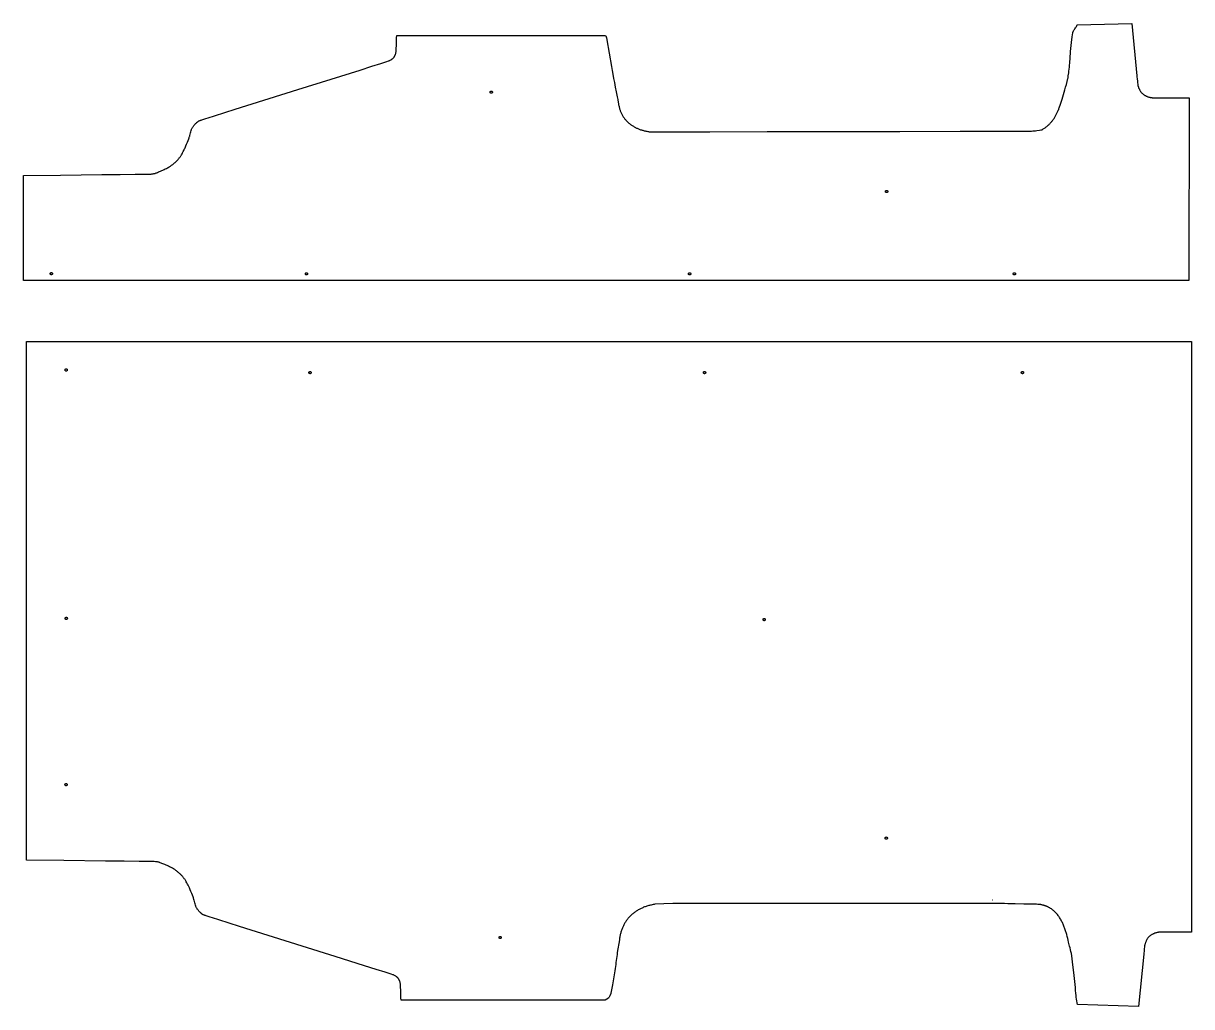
# Model space of a CAD drawing. Extents: x 149 to 7488, y 13 to 7902.
# Drawn here: x 5026 to 7084, y 64 to 1796 of the extents above; entities that cross this region are included whole.
import ezdxf

# ---------------------------------------------------------------- set-up
doc = ezdxf.new("R2010")
doc.units = 0
doc.layers.add('Default Layer', color=1, linetype='CONTINUOUS')

msp = doc.modelspace()

# ---------------------------------------------------------------- linework, layer by layer
at = {"layer": 'Default Layer'}
for points in [[(6052.1, 1774.3), (6052.5, 1773.4), (6052.9, 1772.5), (6053.2, 1771.6), (6053.5, 1770.7), (6053.8, 1769.7), (6054, 1768.8), (6054.2, 1767.8), (6054.3, 1766.8), (6062.5, 1719.7), (6063.7, 1712.9), (6064.9, 1706.1), (6066.2, 1699), (6067.5, 1691.6), (6069, 1683.7), (6070.6, 1675.3), (6072.4, 1666.3), (6073.4, 1661.6), (6074.5, 1656.6), (6074.6, 1655.1), (6074.9, 1653.5), (6075.1, 1652.2), (6075.4, 1650.9), (6075.7, 1649.5), (6076, 1648.2), (6076.3, 1646.9), (6076.7, 1645.5), (6077.1, 1644.3), (6077.5, 1643), (6078, 1641.8), (6078.5, 1640.6), (6079, 1639.4), (6079.5, 1638.2), (6080.1, 1637), (6080.7, 1635.8), (6081.3, 1634.7), (6081.9, 1633.6), (6082.5, 1632.5), (6083.2, 1631.5), (6083.9, 1630.4), (6084.7, 1629.4), (6085.4, 1628.4), (6086.2, 1627.4), (6087, 1626.4), (6087.8, 1625.5), (6088.6, 1624.6), (6089.4, 1623.7), (6090.3, 1622.8), (6091.2, 1622), (6092.1, 1621.1), (6093, 1620.3), (6094, 1619.5), (6095, 1618.7), (6096, 1617.9), (6097, 1617.2), (6098, 1616.5), (6099, 1615.8), (6100.1, 1615.1), (6101.2, 1614.5), (6102.3, 1613.8), (6103.4, 1613.2), (6104.5, 1612.6), (6105.6, 1612.1), (6106.7, 1611.5), (6107.9, 1611), (6109, 1610.5), (6110.2, 1610), (6111.4, 1609.5), (6112.6, 1609.1), (6113.8, 1608.6), (6115.1, 1608.2), (6116.3, 1607.8), (6117.6, 1607.5), (6118.8, 1607.1), (6120.1, 1606.8), (6121.6, 1606.4), (6123.2, 1606.1), (6124.8, 1605.7), (6126.4, 1605.4), (6127.7, 1605.2), (6129, 1605), (6130.3, 1604.9), (6131.7, 1604.7), (6131.7, 1604.7), (6134.9, 1604.7), (6141.4, 1604.8), (6163.1, 1604.9), (6195.2, 1604.9), (6235.9, 1605), (6336.9, 1605.2), (6452.8, 1605.4), (6570.5, 1605.6), (6676.9, 1605.7), (6721.6, 1605.8), (6758.6, 1605.9), (6786.2, 1606), (6802.6, 1606.1), (6804.9, 1606.3), (6807.2, 1606.6), (6809.5, 1606.8), (6811.8, 1607.2), (6816.3, 1607.8), (6818.6, 1608.1), (6820.9, 1608.4), (6822, 1609.1), (6823.1, 1609.8), (6824.2, 1610.5), (6825.2, 1611.3), (6826.2, 1612), (6827.2, 1612.7), (6828.2, 1613.5), (6829.2, 1614.2), (6830.1, 1615), (6831, 1615.8), (6831.9, 1616.6), (6832.8, 1617.4), (6833.7, 1618.2), (6834.5, 1619), (6835.3, 1619.9), (6836.1, 1620.7), (6836.9, 1621.6), (6837.7, 1622.5), (6838.4, 1623.4), (6839.2, 1624.4), (6839.9, 1625.4), (6840.6, 1626.3), (6841.3, 1627.4), (6842, 1628.4), (6842.7, 1629.4), (6843.4, 1630.5), (6844, 1631.6), (6844.7, 1632.8), (6845.3, 1633.9), (6845.9, 1635.1), (6846.6, 1636.3), (6847.2, 1637.6), (6847.8, 1638.9), (6848.4, 1640.2), (6849, 1641.5), (6849.6, 1642.9), (6850.2, 1644.3), (6850.7, 1645.8), (6851.3, 1647.3), (6851.9, 1648.8), (6853, 1652), (6854.2, 1655.3), (6855.3, 1658.8), (6856.5, 1662.5), (6857.7, 1666.3), (6858.8, 1670.3), (6860, 1674.5), (6861.3, 1679), (6862.5, 1683.6), (6863.8, 1688.4), (6866.5, 1698.8), (6866.7, 1700), (6867.2, 1703.5), (6867.9, 1708.7), (6868.3, 1711.8), (6868.7, 1715.1), (6869.1, 1718.5), (6869.5, 1722), (6869.8, 1725.5), (6870.1, 1729), (6870.4, 1732.4), (6870.6, 1735.5), (6870.7, 1737), (6870.7, 1738.5), (6870.7, 1739.8), (6870.8, 1741.1), (6871.2, 1746.1), (6871.8, 1751.4), (6872.4, 1756.8), (6873, 1762.1), (6874.2, 1771.9), (6875.1, 1779.3), (6875.2, 1779.7), (6875.3, 1780.1), (6875.4, 1780.6), (6875.6, 1781), (6875.8, 1781.4), (6876, 1781.8), (6876.2, 1782.3), (6876.4, 1782.7), (6877, 1783.6), (6877.6, 1784.4), (6878.2, 1785.3), (6878.8, 1786.2), (6880.1, 1787.9), (6880.7, 1788.8), (6881.2, 1789.7), (6881.7, 1790.5), (6881.9, 1791), (6882.1, 1791.4), (6882.3, 1791.8), (6882.4, 1792.2), (6882.5, 1792.6), (6882.6, 1793), (6978.9, 1795.8), (6987.9, 1703.7), (6988.1, 1701.3), (6988.4, 1698.8), (6988.9, 1693.5), (6989.2, 1691.1), (6989.4, 1689), (6989.7, 1687.3), (6989.8, 1686.6), (6989.9, 1686.1), (6990.1, 1685.3), (6990.4, 1684.5), (6990.7, 1683.8), (6991, 1683), (6991.7, 1681.4), (6992, 1680.7), (6992.4, 1679.9), (6992.8, 1679), (6993.2, 1678.1), (6993.6, 1677.3), (6994.1, 1676.5), (6994.6, 1675.7), (6995.2, 1675), (6995.8, 1674.3), (6996.4, 1673.6), (6997, 1672.9), (6997.7, 1672.3), (6998.4, 1671.7), (6999.1, 1671.1), (6999.8, 1670.5), (7000.6, 1670), (7001.4, 1669.5), (7002.1, 1669), (7003, 1668.6), (7003.8, 1668.1), (7004.6, 1667.7), (7005.4, 1667.4), (7006.3, 1667), (7007.2, 1666.7), (7008, 1666.4), (7008.9, 1666.1), (7009.8, 1665.9), (7010.7, 1665.6), (7011.5, 1665.4), (7012.4, 1665.3), (7013.3, 1665.1), (7014.2, 1665), (7015, 1664.9), (7015.9, 1664.8), (7016.9, 1664.7), (7018, 1664.7), (7020.5, 1664.6), (7023.5, 1664.5), (7026.9, 1664.5), (7030.7, 1664.5), (7034.7, 1664.5), (7043.5, 1664.5), (7052.8, 1664.6), (7062.3, 1664.7), (7071.5, 1664.8), (7080, 1664.8), (7079.5, 1343.2), (6606.1, 1343.2), (6132.7, 1343.2), (5659.4, 1343.2), (5186, 1343.2), (5026.4, 1342.8), (5026.4, 1528), (5092.1, 1528.7), (5164.4, 1529.4), (5196.8, 1529.7), (5223.3, 1530), (5241.6, 1530.2), (5246.8, 1530.3), (5248.3, 1530.3), (5249, 1530.3), (5251.4, 1530.5), (5252.5, 1530.6), (5253.7, 1530.8), (5254.9, 1531), (5256.1, 1531.2), (5257.2, 1531.4), (5258.4, 1531.7), (5259.1, 1532), (5260.1, 1532.3), (5261.4, 1532.8), (5262.9, 1533.4), (5264.6, 1534.1), (5266.4, 1534.9), (5268.3, 1535.7), (5270.3, 1536.6), (5272.4, 1537.5), (5274.4, 1538.4), (5276.4, 1539.4), (5278.3, 1540.3), (5280.1, 1541.2), (5281.7, 1542.1), (5283.1, 1542.9), (5283.8, 1543.2), (5284.3, 1543.6), (5285.4, 1544.3), (5286.5, 1545.1), (5287.6, 1545.9), (5288.7, 1546.7), (5289.7, 1547.5), (5290.8, 1548.4), (5291.8, 1549.3), (5292.8, 1550.1), (5293.8, 1551), (5294.8, 1551.9), (5295.7, 1552.8), (5296.6, 1553.7), (5297.5, 1554.6), (5298.3, 1555.5), (5299, 1556.3), (5299.8, 1557.2), (5300.5, 1558), (5301.1, 1558.9), (5301.8, 1559.7), (5302.4, 1560.6), (5303, 1561.5), (5303.6, 1562.4), (5304.2, 1563.3), (5304.8, 1564.2), (5305.9, 1566.1), (5306.9, 1568), (5307.9, 1569.9), (5308.9, 1571.8), (5309.5, 1572.9), (5310, 1574.1), (5310.7, 1575.4), (5311.3, 1576.8), (5312.7, 1579.9), (5314.1, 1583.1), (5315.4, 1586.4), (5316.6, 1589.5), (5317.7, 1592.2), (5318.5, 1594.4), (5318.8, 1595.3), (5319.1, 1596.3), (5319.4, 1597.4), (5319.7, 1598.5), (5320.3, 1600.7), (5320.9, 1602.9), (5321.4, 1605), (5321.9, 1606.9), (5322.1, 1607.7), (5322.4, 1608.4), (5322.6, 1609.1), (5322.8, 1609.6), (5323.2, 1610.5), (5323.7, 1611.5), (5324.2, 1612.4), (5324.8, 1613.2), (5325.3, 1614.1), (5325.9, 1615), (5326.6, 1615.8), (5327.2, 1616.6), (5328, 1617.4), (5328.8, 1618.3), (5329.7, 1619.2), (5330.7, 1620.2), (5331.8, 1621.1), (5332.3, 1621.6), (5332.9, 1622), (5333.5, 1622.5), (5334, 1622.9), (5334.6, 1623.2), (5335.2, 1623.6), (5335.8, 1623.9), (5336.4, 1624.3), (5337.1, 1624.6), (5337.8, 1624.9), (5338.6, 1625.2), (5339.4, 1625.5), (5341.1, 1626), (5342.8, 1626.6), (5344.5, 1627.1), (5346.2, 1627.7), (5347.9, 1628.2), (5352.2, 1629.6), (5362.9, 1632.9), (5399.7, 1644.5), (5509.8, 1679.1), (5568.4, 1697.6), (5619.6, 1713.7), (5640.1, 1720.2), (5656.1, 1725.3), (5666.5, 1728.6), (5669.4, 1729.6), (5670.2, 1729.9), (5670.6, 1730), (5671.6, 1730.5), (5672.7, 1731), (5673.7, 1731.6), (5674.8, 1732.2), (5675.3, 1732.5), (5675.8, 1732.8), (5676.2, 1733.2), (5676.7, 1733.5), (5677.2, 1733.9), (5677.6, 1734.3), (5678, 1734.7), (5678.4, 1735.1), (5678.8, 1735.6), (5679.2, 1736), (5679.5, 1736.5), (5679.8, 1737), (5680.2, 1737.5), (5680.5, 1738.1), (5680.7, 1738.6), (5681, 1739.2), (5681.3, 1739.8), (5681.5, 1740.3), (5681.8, 1740.9), (5682, 1741.5), (5682.4, 1742.7), (5682.7, 1743.9), (5682.8, 1744.2), (5682.8, 1744.7), (5683, 1745.7), (5683.1, 1747), (5683.2, 1748.6), (5683.3, 1750.3), (5683.4, 1752.2), (5683.5, 1756.5), (5683.8, 1765.7), (5683.9, 1770.2), (5684.1, 1774.3), (6052.1, 1774.3)], [(5848.7, 1674.7), (5848.7, 1674.9), (5848.7, 1675.1), (5848.8, 1675.3), (5848.8, 1675.5), (5848.9, 1675.6), (5849, 1675.8), (5849.1, 1675.9), (5849.3, 1676.1), (5849.4, 1676.2), (5849.5, 1676.3), (5849.7, 1676.4), (5849.9, 1676.5), (5850.1, 1676.6), (5850.3, 1676.6), (5850.5, 1676.7), (5850.7, 1676.7), (5850.9, 1676.7), (5851.1, 1676.6), (5851.3, 1676.6), (5851.4, 1676.5), (5851.6, 1676.4), (5851.8, 1676.3), (5851.9, 1676.2), (5852.1, 1676.1), (5852.2, 1675.9), (5852.3, 1675.8), (5852.4, 1675.6), (5852.5, 1675.5), (5852.6, 1675.3), (5852.6, 1675.1), (5852.7, 1674.9), (5852.7, 1674.7), (5852.7, 1674.5), (5852.6, 1674.3), (5852.6, 1674.1), (5852.5, 1673.9), (5852.4, 1673.7), (5852.3, 1673.6), (5852.2, 1673.4), (5852.1, 1673.3), (5851.9, 1673.1), (5851.8, 1673), (5851.6, 1672.9), (5851.4, 1672.8), (5851.3, 1672.8), (5851.1, 1672.7), (5850.9, 1672.7), (5850.7, 1672.7), (5850.5, 1672.7), (5850.3, 1672.7), (5850.1, 1672.8), (5849.9, 1672.8), (5849.7, 1672.9), (5849.5, 1673), (5849.4, 1673.1), (5849.3, 1673.3), (5849.1, 1673.4), (5849, 1673.6), (5848.9, 1673.7), (5848.8, 1673.9), (5848.8, 1674.1), (5848.7, 1674.3), (5848.7, 1674.5), (5848.7, 1674.7)], [(6545.1, 1499.7), (6545.2, 1499.9), (6545.2, 1500.1), (6545.2, 1500.3), (6545.3, 1500.5), (6545.4, 1500.7), (6545.5, 1500.8), (6545.6, 1501), (6545.7, 1501.1), (6545.9, 1501.3), (6546, 1501.4), (6546.2, 1501.5), (6546.4, 1501.6), (6546.6, 1501.6), (6546.7, 1501.7), (6546.9, 1501.7), (6547.1, 1501.7), (6547.4, 1501.7), (6547.5, 1501.7), (6547.7, 1501.6), (6547.9, 1501.6), (6548.1, 1501.5), (6548.3, 1501.4), (6548.4, 1501.3), (6548.6, 1501.1), (6548.7, 1501), (6548.8, 1500.8), (6548.9, 1500.7), (6549, 1500.5), (6549.1, 1500.3), (6549.1, 1500.1), (6549.1, 1499.9), (6549.1, 1499.7), (6549.1, 1499.5), (6549.1, 1499.3), (6549.1, 1499.1), (6549, 1498.9), (6548.9, 1498.8), (6548.8, 1498.6), (6548.7, 1498.4), (6548.6, 1498.3), (6548.4, 1498.2), (6548.3, 1498.1), (6548.1, 1498), (6547.9, 1497.9), (6547.7, 1497.8), (6547.5, 1497.8), (6547.4, 1497.7), (6547.1, 1497.7), (6546.9, 1497.7), (6546.7, 1497.8), (6546.6, 1497.8), (6546.4, 1497.9), (6546.2, 1498), (6546, 1498.1), (6545.9, 1498.2), (6545.7, 1498.3), (6545.6, 1498.4), (6545.5, 1498.6), (6545.4, 1498.8), (6545.3, 1498.9), (6545.2, 1499.1), (6545.2, 1499.3), (6545.2, 1499.5), (6545.1, 1499.7)], [(5073.7, 1354.9), (5073.7, 1355.1), (5073.7, 1355.3), (5073.8, 1355.5), (5073.9, 1355.7), (5073.9, 1355.9), (5074, 1356.1), (5074.2, 1356.2), (5074.3, 1356.4), (5074.4, 1356.5), (5074.6, 1356.6), (5074.7, 1356.7), (5074.9, 1356.8), (5075.1, 1356.9), (5075.3, 1356.9), (5075.5, 1356.9), (5075.7, 1356.9), (5075.9, 1356.9), (5076.1, 1356.9), (5076.3, 1356.9), (5076.5, 1356.8), (5076.7, 1356.7), (5076.8, 1356.6), (5077, 1356.5), (5077.1, 1356.4), (5077.2, 1356.2), (5077.4, 1356.1), (5077.5, 1355.9), (5077.5, 1355.7), (5077.6, 1355.5), (5077.7, 1355.3), (5077.7, 1355.1), (5077.7, 1354.9), (5077.7, 1354.7), (5077.7, 1354.5), (5077.6, 1354.3), (5077.5, 1354.2), (5077.5, 1354), (5077.4, 1353.8), (5077.2, 1353.7), (5077.1, 1353.5), (5077, 1353.4), (5076.8, 1353.3), (5076.7, 1353.2), (5076.5, 1353.1), (5076.3, 1353), (5076.1, 1353), (5075.9, 1353), (5075.7, 1352.9), (5075.5, 1353), (5075.3, 1353), (5075.1, 1353), (5074.9, 1353.1), (5074.7, 1353.2), (5074.6, 1353.3), (5074.4, 1353.4), (5074.3, 1353.5), (5074.2, 1353.7), (5074, 1353.8), (5073.9, 1354), (5073.9, 1354.2), (5073.8, 1354.3), (5073.7, 1354.5), (5073.7, 1354.7), (5073.7, 1354.9)], [(5523.1, 1354.7), (5523.2, 1354.9), (5523.2, 1355.1), (5523.2, 1355.3), (5523.3, 1355.5), (5523.4, 1355.7), (5523.5, 1355.8), (5523.6, 1356), (5523.7, 1356.1), (5523.9, 1356.3), (5524, 1356.4), (5524.2, 1356.5), (5524.4, 1356.6), (5524.6, 1356.6), (5524.7, 1356.7), (5524.9, 1356.7), (5525.1, 1356.7), (5525.4, 1356.7), (5525.5, 1356.7), (5525.7, 1356.6), (5525.9, 1356.6), (5526.1, 1356.5), (5526.3, 1356.4), (5526.4, 1356.3), (5526.6, 1356.1), (5526.7, 1356), (5526.8, 1355.8), (5526.9, 1355.7), (5527, 1355.5), (5527.1, 1355.3), (5527.1, 1355.1), (5527.1, 1354.9), (5527.1, 1354.7), (5527.1, 1354.5), (5527.1, 1354.3), (5527.1, 1354.1), (5527, 1353.9), (5526.9, 1353.8), (5526.8, 1353.6), (5526.7, 1353.4), (5526.6, 1353.3), (5526.4, 1353.2), (5526.3, 1353.1), (5526.1, 1353), (5525.9, 1352.9), (5525.7, 1352.8), (5525.5, 1352.8), (5525.4, 1352.7), (5525.1, 1352.7), (5524.9, 1352.7), (5524.7, 1352.8), (5524.6, 1352.8), (5524.4, 1352.9), (5524.2, 1353), (5524, 1353.1), (5523.9, 1353.2), (5523.7, 1353.3), (5523.6, 1353.4), (5523.5, 1353.6), (5523.4, 1353.8), (5523.3, 1353.9), (5523.2, 1354.1), (5523.2, 1354.3), (5523.2, 1354.5), (5523.1, 1354.7)], [(6198.1, 1354.7), (6198.2, 1354.9), (6198.2, 1355.1), (6198.2, 1355.3), (6198.3, 1355.5), (6198.4, 1355.7), (6198.5, 1355.8), (6198.6, 1356), (6198.7, 1356.1), (6198.9, 1356.3), (6199, 1356.4), (6199.2, 1356.5), (6199.4, 1356.6), (6199.6, 1356.6), (6199.7, 1356.7), (6199.9, 1356.7), (6200.1, 1356.7), (6200.4, 1356.7), (6200.5, 1356.7), (6200.7, 1356.6), (6200.9, 1356.6), (6201.1, 1356.5), (6201.3, 1356.4), (6201.4, 1356.3), (6201.6, 1356.1), (6201.7, 1356), (6201.8, 1355.8), (6201.9, 1355.7), (6202, 1355.5), (6202.1, 1355.3), (6202.1, 1355.1), (6202.1, 1354.9), (6202.1, 1354.7), (6202.1, 1354.5), (6202.1, 1354.3), (6202.1, 1354.1), (6202, 1353.9), (6201.9, 1353.8), (6201.8, 1353.6), (6201.7, 1353.4), (6201.6, 1353.3), (6201.4, 1353.2), (6201.3, 1353.1), (6201.1, 1353), (6200.9, 1352.9), (6200.7, 1352.8), (6200.5, 1352.8), (6200.4, 1352.7), (6200.1, 1352.7), (6199.9, 1352.7), (6199.7, 1352.8), (6199.6, 1352.8), (6199.4, 1352.9), (6199.2, 1353), (6199, 1353.1), (6198.9, 1353.2), (6198.7, 1353.3), (6198.6, 1353.4), (6198.5, 1353.6), (6198.4, 1353.8), (6198.3, 1353.9), (6198.2, 1354.1), (6198.2, 1354.3), (6198.2, 1354.5), (6198.1, 1354.7)], [(6770.1, 1354.7), (6770.2, 1354.9), (6770.2, 1355.1), (6770.2, 1355.3), (6770.3, 1355.5), (6770.4, 1355.7), (6770.5, 1355.8), (6770.6, 1356), (6770.7, 1356.1), (6770.9, 1356.3), (6771, 1356.4), (6771.2, 1356.5), (6771.4, 1356.6), (6771.6, 1356.6), (6771.7, 1356.7), (6771.9, 1356.7), (6772.1, 1356.7), (6772.4, 1356.7), (6772.5, 1356.7), (6772.7, 1356.6), (6772.9, 1356.6), (6773.1, 1356.5), (6773.3, 1356.4), (6773.4, 1356.3), (6773.6, 1356.1), (6773.7, 1356), (6773.8, 1355.8), (6773.9, 1355.7), (6774, 1355.5), (6774.1, 1355.3), (6774.1, 1355.1), (6774.1, 1354.9), (6774.1, 1354.7), (6774.1, 1354.5), (6774.1, 1354.3), (6774.1, 1354.1), (6774, 1353.9), (6773.9, 1353.8), (6773.8, 1353.6), (6773.7, 1353.4), (6773.6, 1353.3), (6773.4, 1353.2), (6773.3, 1353.1), (6773.1, 1353), (6772.9, 1352.9), (6772.7, 1352.8), (6772.5, 1352.8), (6772.4, 1352.7), (6772.1, 1352.7), (6771.9, 1352.7), (6771.7, 1352.8), (6771.6, 1352.8), (6771.4, 1352.9), (6771.2, 1353), (6771, 1353.1), (6770.9, 1353.2), (6770.7, 1353.3), (6770.6, 1353.4), (6770.5, 1353.6), (6770.4, 1353.8), (6770.3, 1353.9), (6770.2, 1354.1), (6770.2, 1354.3), (6770.2, 1354.5), (6770.1, 1354.7)], [(5031.7, 321.7), (5031.7, 1235.5), (7084.4, 1235.5), (7084.4, 195.2), (7076.2, 195.3), (7067.9, 195.3), (7059.6, 195.4), (7051.7, 195.4), (7044.4, 195.4), (7041, 195.4), (7037.9, 195.4), (7035, 195.4), (7032.3, 195.3), (7030, 195.2), (7028.1, 195), (7027.2, 195), (7026.3, 194.9), (7025.5, 194.7), (7024.6, 194.6), (7023.7, 194.4), (7022.8, 194.2), (7021.9, 194), (7021.1, 193.7), (7020.2, 193.5), (7019.3, 193.2), (7018.5, 192.8), (7017.6, 192.5), (7016.8, 192.1), (7015.9, 191.7), (7015.1, 191.3), (7014.3, 190.8), (7013.5, 190.4), (7012.8, 189.9), (7012, 189.3), (7011.3, 188.8), (7010.5, 188.2), (7009.9, 187.6), (7009.2, 186.9), (7008.6, 186.3), (7007.9, 185.6), (7007.4, 184.9), (7006.8, 184.1), (7006.3, 183.3), (7005.8, 182.5), (7005.3, 181.7), (7004.9, 180.8), (7004.5, 179.9), (7004.2, 179.2), (7003.9, 178.4), (7003.2, 176.9), (7002.9, 176.1), (7002.5, 175.3), (7002.3, 174.5), (7002, 173.7), (7001.9, 173.2), (7001.8, 172.6), (7001.6, 170.9), (7001.3, 168.8), (7001.1, 166.3), (7000.6, 161.1), (7000.3, 158.5), (7000, 156.2), (6991.1, 64), (6883.2, 67.6), (6882.6, 70.8), (6882.2, 74.1), (6881.7, 77.3), (6881.3, 80.5), (6880.9, 83.8), (6880.5, 87.9), (6880, 92.6), (6879.6, 97.7), (6878.7, 108.5), (6878.2, 113.8), (6877.7, 118.7), (6874.7, 143.1), (6873.3, 153.5), (6872.8, 157.8), (6872.7, 157.8), (6872.7, 157.8), (6871.9, 160.9), (6871, 164.1), (6870.2, 167.4), (6869.4, 170.7), (6867.8, 177.4), (6867, 180.8), (6866.1, 184.2), (6865.2, 187.6), (6864.3, 191), (6863.3, 194.3), (6862.8, 196), (6862.3, 197.7), (6861.7, 199.3), (6861.2, 201), (6860.6, 202.6), (6860, 204.2), (6859.4, 205.8), (6858.7, 207.4), (6858.1, 209), (6857.4, 210.5), (6856.7, 212.1), (6855.9, 213.6), (6855.2, 215.1), (6854.4, 216.5), (6853.6, 218), (6852.7, 219.4), (6851.9, 220.8), (6851, 222.2), (6850, 223.5), (6849.1, 224.8), (6848.1, 226.1), (6847, 227.3), (6846, 228.6), (6844.9, 229.7), (6843.7, 230.9), (6842.5, 232), (6841.3, 233.1), (6840.1, 234.1), (6838.8, 235.1), (6837.4, 236), (6836, 236.9), (6835.3, 237.4), (6834.6, 237.8), (6833.9, 238.2), (6833.1, 238.6), (6832.4, 239), (6831.6, 239.4), (6830.9, 239.8), (6830.1, 240.1), (6829.3, 240.5), (6828.5, 240.8), (6827.6, 241.1), (6826.8, 241.4), (6825.9, 241.7), (6825.1, 242), (6824.2, 242.3), (6823.3, 242.5), (6822.4, 242.8), (6821.5, 243), (6820.6, 243.2), (6819.6, 243.4), (6818.7, 243.6), (6817.7, 243.8), (6816.7, 243.9), (6815.7, 244), (6814.6, 244.1), (6813.5, 244.1), (6811.2, 244.2), (6809.1, 244.2), (6807, 244.2), (6804.9, 244.2), (6802.8, 244.2), (6800.9, 244.2), (6799, 244.3), (6798.1, 244.4), (6797.2, 244.4), (6793.1, 244.5), (6788.9, 244.6), (6773.6, 245), (6760.9, 245.2), (6754.6, 245.4), (6748.3, 245.5), (6740.8, 245.6), (6733.4, 245.6), (6733.3, 245.6), (6478.9, 245.6), (6170.7, 245.6), (6139.1, 244.2), (6137.5, 243.9), (6135.8, 243.7), (6134.2, 243.4), (6132.6, 243), (6131.1, 242.7), (6129.5, 242.3), (6128, 241.9), (6126.4, 241.5), (6124.9, 241), (6123.4, 240.5), (6122, 240), (6120.5, 239.5), (6119.1, 238.9), (6117.7, 238.3), (6116.3, 237.7), (6114.9, 237.1), (6113.6, 236.5), (6112.3, 235.8), (6111, 235.1), (6109.7, 234.4), (6108.4, 233.6), (6107.2, 232.8), (6105.9, 232), (6104.7, 231.2), (6103.5, 230.4), (6102.4, 229.5), (6101.2, 228.6), (6100.1, 227.7), (6099, 226.8), (6098, 225.9), (6096.9, 224.9), (6095.9, 223.9), (6094.9, 222.9), (6093.9, 221.8), (6093, 220.8), (6092, 219.7), (6091.1, 218.6), (6090.2, 217.5), (6089.4, 216.4), (6088.5, 215.2), (6087.7, 214), (6086.9, 212.8), (6086.2, 211.6), (6085.4, 210.3), (6084.7, 209.1), (6084.1, 207.8), (6083.4, 206.5), (6082.8, 205.2), (6082.2, 203.9), (6081.6, 202.5), (6081, 201.1), (6080.5, 199.7), (6080, 198.3), (6079.6, 196.9), (6079.1, 195.4), (6078.7, 194), (6078.3, 192.5), (6078, 191), (6077.6, 189.5), (6077.3, 187.9), (6077.1, 186.4), (6076.8, 184.8), (6076.6, 183.2), (6076.4, 181.6), (6072.6, 159.4), (6072.2, 155.8), (6071.8, 152.3), (6071.3, 148.7), (6070.9, 145.1), (6070.4, 141.6), (6069.9, 138), (6069.4, 134.5), (6068.9, 130.9), (6068.4, 127.3), (6067.8, 123.8), (6067.2, 120.3), (6066.6, 116.7), (6066, 113.2), (6065.4, 109.6), (6064.8, 106.1), (6064.1, 102.6), (6061.6, 87.5), (6061.3, 86.8), (6061, 86.1), (6060.7, 85.4), (6060.3, 84.6), (6059.6, 83.2), (6058.9, 81.9), (6058.2, 80.8), (6057.6, 79.9), (6057.1, 79.1), (6051.2, 75.5), (5691.7, 75.5), (5691.5, 79.6), (5691.4, 84.1), (5691.1, 93.3), (5691, 97.5), (5690.9, 99.5), (5690.8, 101.2), (5690.7, 102.8), (5690.6, 104.1), (5690.4, 105.1), (5690.4, 105.5), (5690.3, 105.9), (5690, 107.1), (5689.6, 108.3), (5689.4, 108.8), (5689.1, 109.4), (5688.9, 110), (5688.6, 110.6), (5688.4, 111.1), (5688.1, 111.7), (5687.8, 112.2), (5687.4, 112.8), (5687.1, 113.3), (5686.8, 113.8), (5686.4, 114.2), (5686, 114.7), (5685.6, 115.1), (5685.2, 115.5), (5684.8, 115.9), (5684.3, 116.3), (5683.9, 116.6), (5683.4, 117), (5682.9, 117.3), (5682.4, 117.6), (5681.4, 118.2), (5680.3, 118.8), (5679.2, 119.3), (5678.2, 119.8), (5677.8, 119.9), (5677, 120.2), (5674.1, 121.1), (5663.7, 124.5), (5647.7, 129.6), (5627.2, 136.1), (5576, 152.2), (5517.4, 170.6), (5407.3, 205.3), (5370.5, 216.9), (5359.8, 220.2), (5355.5, 221.6), (5353.8, 222.1), (5352.1, 222.7), (5350.4, 223.2), (5348.7, 223.8), (5347, 224.3), (5346.2, 224.6), (5345.4, 224.9), (5344.7, 225.2), (5344, 225.5), (5343.4, 225.9), (5342.8, 226.2), (5342.2, 226.5), (5341.6, 226.9), (5341.1, 227.3), (5340.5, 227.7), (5339.9, 228.2), (5339.4, 228.6), (5338.3, 229.6), (5337.3, 230.5), (5336.4, 231.5), (5335.6, 232.4), (5334.8, 233.2), (5334.2, 234), (5333.5, 234.8), (5332.9, 235.7), (5332.4, 236.5), (5331.8, 237.4), (5331.3, 238.3), (5330.9, 239.2), (5330.4, 240.2), (5330.2, 240.7), (5330, 241.3), (5329.7, 242.1), (5329.5, 242.9), (5329, 244.8), (5328.5, 246.9), (5327.9, 249.1), (5327.3, 251.3), (5327, 252.4), (5326.7, 253.4), (5326.4, 254.4), (5326.1, 255.4), (5325.3, 257.6), (5324.2, 260.3), (5323, 263.4), (5321.7, 266.6), (5320.3, 269.9), (5318.9, 273), (5318.3, 274.4), (5317.7, 275.7), (5317.1, 276.9), (5316.6, 277.9), (5315.5, 279.9), (5314.5, 281.8), (5313.5, 283.7), (5312.4, 285.5), (5311.8, 286.5), (5311.2, 287.4), (5310.6, 288.3), (5310, 289.2), (5309.4, 290.1), (5308.7, 290.9), (5308.1, 291.8), (5307.4, 292.6), (5306.7, 293.4), (5305.9, 294.3), (5305.1, 295.2), (5304.2, 296), (5303.3, 296.9), (5302.4, 297.8), (5301.4, 298.7), (5300.4, 299.6), (5299.4, 300.5), (5298.4, 301.4), (5297.3, 302.3), (5296.3, 303.1), (5295.2, 303.9), (5294.1, 304.7), (5293, 305.5), (5292, 306.2), (5291.4, 306.5), (5290.7, 306.9), (5289.3, 307.7), (5287.7, 308.6), (5285.9, 309.5), (5284, 310.4), (5282, 311.3), (5280, 312.3), (5277.9, 313.2), (5275.9, 314.1), (5274, 314.9), (5272.2, 315.7), (5270.5, 316.3), (5269, 316.9), (5267.7, 317.4), (5266.7, 317.8), (5266, 318.1), (5264.8, 318.4), (5263.7, 318.6), (5262.5, 318.8), (5261.3, 319), (5260.1, 319.1), (5259, 319.3), (5256.6, 319.5), (5255.9, 319.5), (5254.4, 319.5), (5249.1, 319.6), (5230.7, 319.8), (5203.8, 320.1), (5171.1, 320.4), (5098, 321.1), (5031.7, 321.7)], [(5103.8, 1185.4), (5103.8, 1185.2), (5103.8, 1185), (5103.7, 1184.8), (5103.7, 1184.6), (5103.6, 1184.4), (5103.5, 1184.3), (5103.4, 1184.1), (5103.2, 1184), (5103.1, 1183.8), (5102.9, 1183.7), (5102.8, 1183.6), (5102.6, 1183.5), (5102.4, 1183.5), (5102.2, 1183.4), (5102, 1183.4), (5101.8, 1183.4), (5101.6, 1183.4), (5101.4, 1183.4), (5101.2, 1183.5), (5101, 1183.5), (5100.9, 1183.6), (5100.7, 1183.7), (5100.6, 1183.8), (5100.4, 1184), (5100.3, 1184.1), (5100.2, 1184.3), (5100.1, 1184.4), (5100, 1184.6), (5099.9, 1184.8), (5099.9, 1185), (5099.8, 1185.2), (5099.8, 1185.4), (5099.8, 1185.6), (5099.9, 1185.8), (5099.9, 1186), (5100, 1186.2), (5100.1, 1186.3), (5100.2, 1186.5), (5100.3, 1186.7), (5100.4, 1186.8), (5100.6, 1186.9), (5100.7, 1187), (5100.9, 1187.1), (5101, 1187.2), (5101.2, 1187.3), (5101.4, 1187.3), (5101.6, 1187.4), (5101.8, 1187.4), (5102, 1187.4), (5102.2, 1187.3), (5102.4, 1187.3), (5102.6, 1187.2), (5102.8, 1187.1), (5102.9, 1187), (5103.1, 1186.9), (5103.2, 1186.8), (5103.4, 1186.7), (5103.5, 1186.5), (5103.6, 1186.3), (5103.7, 1186.2), (5103.7, 1186), (5103.8, 1185.8), (5103.8, 1185.6), (5103.8, 1185.4)], [(5533.4, 1180.8), (5533.4, 1180.6), (5533.4, 1180.4), (5533.3, 1180.2), (5533.3, 1180), (5533.2, 1179.8), (5533.1, 1179.7), (5533, 1179.5), (5532.8, 1179.4), (5532.7, 1179.2), (5532.5, 1179.1), (5532.4, 1179), (5532.2, 1178.9), (5532, 1178.9), (5531.8, 1178.8), (5531.6, 1178.8), (5531.4, 1178.8), (5531.2, 1178.8), (5531, 1178.8), (5530.8, 1178.9), (5530.7, 1178.9), (5530.5, 1179), (5530.3, 1179.1), (5530.2, 1179.2), (5530, 1179.4), (5529.9, 1179.5), (5529.8, 1179.7), (5529.7, 1179.8), (5529.6, 1180), (5529.5, 1180.2), (5529.5, 1180.4), (5529.4, 1180.6), (5529.4, 1180.8), (5529.4, 1181), (5529.5, 1181.2), (5529.5, 1181.4), (5529.6, 1181.6), (5529.7, 1181.7), (5529.8, 1181.9), (5529.9, 1182), (5530, 1182.2), (5530.2, 1182.3), (5530.3, 1182.4), (5530.5, 1182.5), (5530.7, 1182.6), (5530.8, 1182.7), (5531, 1182.7), (5531.2, 1182.8), (5531.4, 1182.8), (5531.6, 1182.8), (5531.8, 1182.7), (5532, 1182.7), (5532.2, 1182.6), (5532.4, 1182.5), (5532.5, 1182.4), (5532.7, 1182.3), (5532.8, 1182.2), (5533, 1182), (5533.1, 1181.9), (5533.2, 1181.7), (5533.3, 1181.6), (5533.3, 1181.4), (5533.4, 1181.2), (5533.4, 1181), (5533.4, 1180.8)], [(6228.4, 1180.8), (6228.4, 1180.6), (6228.4, 1180.4), (6228.3, 1180.2), (6228.3, 1180), (6228.2, 1179.8), (6228.1, 1179.7), (6228, 1179.5), (6227.8, 1179.4), (6227.7, 1179.2), (6227.5, 1179.1), (6227.4, 1179), (6227.2, 1178.9), (6227, 1178.9), (6226.8, 1178.8), (6226.6, 1178.8), (6226.4, 1178.8), (6226.2, 1178.8), (6226, 1178.8), (6225.8, 1178.9), (6225.7, 1178.9), (6225.5, 1179), (6225.3, 1179.1), (6225.2, 1179.2), (6225, 1179.4), (6224.9, 1179.5), (6224.8, 1179.7), (6224.7, 1179.8), (6224.6, 1180), (6224.5, 1180.2), (6224.5, 1180.4), (6224.4, 1180.6), (6224.4, 1180.8), (6224.4, 1181), (6224.5, 1181.2), (6224.5, 1181.4), (6224.6, 1181.6), (6224.7, 1181.7), (6224.8, 1181.9), (6224.9, 1182), (6225, 1182.2), (6225.2, 1182.3), (6225.3, 1182.4), (6225.5, 1182.5), (6225.7, 1182.6), (6225.8, 1182.7), (6226, 1182.7), (6226.2, 1182.8), (6226.4, 1182.8), (6226.6, 1182.8), (6226.8, 1182.7), (6227, 1182.7), (6227.2, 1182.6), (6227.4, 1182.5), (6227.5, 1182.4), (6227.7, 1182.3), (6227.8, 1182.2), (6228, 1182), (6228.1, 1181.9), (6228.2, 1181.7), (6228.3, 1181.6), (6228.3, 1181.4), (6228.4, 1181.2), (6228.4, 1181), (6228.4, 1180.8)], [(6788.4, 1180.8), (6788.4, 1180.6), (6788.4, 1180.4), (6788.3, 1180.2), (6788.3, 1180), (6788.2, 1179.8), (6788.1, 1179.7), (6788, 1179.5), (6787.8, 1179.4), (6787.7, 1179.2), (6787.5, 1179.1), (6787.4, 1179), (6787.2, 1178.9), (6787, 1178.9), (6786.8, 1178.8), (6786.6, 1178.8), (6786.4, 1178.8), (6786.2, 1178.8), (6786, 1178.8), (6785.8, 1178.9), (6785.7, 1178.9), (6785.5, 1179), (6785.3, 1179.1), (6785.2, 1179.2), (6785, 1179.4), (6784.9, 1179.5), (6784.8, 1179.7), (6784.7, 1179.8), (6784.6, 1180), (6784.5, 1180.2), (6784.5, 1180.4), (6784.4, 1180.6), (6784.4, 1180.8), (6784.4, 1181), (6784.5, 1181.2), (6784.5, 1181.4), (6784.6, 1181.6), (6784.7, 1181.7), (6784.8, 1181.9), (6784.9, 1182), (6785, 1182.2), (6785.2, 1182.3), (6785.3, 1182.4), (6785.5, 1182.5), (6785.7, 1182.6), (6785.8, 1182.7), (6786, 1182.7), (6786.2, 1182.8), (6786.4, 1182.8), (6786.6, 1182.8), (6786.8, 1182.7), (6787, 1182.7), (6787.2, 1182.6), (6787.4, 1182.5), (6787.5, 1182.4), (6787.7, 1182.3), (6787.8, 1182.2), (6788, 1182), (6788.1, 1181.9), (6788.2, 1181.7), (6788.3, 1181.6), (6788.3, 1181.4), (6788.4, 1181.2), (6788.4, 1181), (6788.4, 1180.8)], [(5104, 747.9), (5104, 747.6), (5104, 747.4), (5103.9, 747.3), (5103.8, 747.1), (5103.8, 746.9), (5103.7, 746.7), (5103.5, 746.6), (5103.4, 746.4), (5103.3, 746.3), (5103.1, 746.2), (5102.9, 746.1), (5102.8, 746), (5102.6, 745.9), (5102.4, 745.9), (5102.2, 745.9), (5102, 745.9), (5101.8, 745.9), (5101.6, 745.9), (5101.4, 745.9), (5101.2, 746), (5101, 746.1), (5100.9, 746.2), (5100.7, 746.3), (5100.6, 746.4), (5100.5, 746.6), (5100.3, 746.7), (5100.2, 746.9), (5100.2, 747.1), (5100.1, 747.3), (5100, 747.4), (5100, 747.6), (5100, 747.9), (5100, 748.1), (5100, 748.3), (5100.1, 748.4), (5100.2, 748.6), (5100.2, 748.8), (5100.3, 749), (5100.5, 749.1), (5100.6, 749.3), (5100.7, 749.4), (5100.9, 749.5), (5101, 749.6), (5101.2, 749.7), (5101.4, 749.8), (5101.6, 749.8), (5101.8, 749.8), (5102, 749.9), (5102.2, 749.8), (5102.4, 749.8), (5102.6, 749.8), (5102.8, 749.7), (5102.9, 749.6), (5103.1, 749.5), (5103.3, 749.4), (5103.4, 749.3), (5103.5, 749.1), (5103.7, 749), (5103.8, 748.8), (5103.8, 748.6), (5103.9, 748.4), (5104, 748.3), (5104, 748.1), (5104, 747.9)], [(6333.4, 745.8), (6333.4, 745.6), (6333.4, 745.4), (6333.3, 745.2), (6333.3, 745), (6333.2, 744.8), (6333.1, 744.7), (6333, 744.5), (6332.8, 744.4), (6332.7, 744.2), (6332.5, 744.1), (6332.4, 744), (6332.2, 743.9), (6332, 743.9), (6331.8, 743.8), (6331.6, 743.8), (6331.4, 743.8), (6331.2, 743.8), (6331, 743.8), (6330.8, 743.9), (6330.7, 743.9), (6330.5, 744), (6330.3, 744.1), (6330.2, 744.2), (6330, 744.4), (6329.9, 744.5), (6329.8, 744.7), (6329.7, 744.8), (6329.6, 745), (6329.5, 745.2), (6329.5, 745.4), (6329.4, 745.6), (6329.4, 745.8), (6329.4, 746), (6329.5, 746.2), (6329.5, 746.4), (6329.6, 746.6), (6329.7, 746.7), (6329.8, 746.9), (6329.9, 747), (6330, 747.2), (6330.2, 747.3), (6330.3, 747.4), (6330.5, 747.5), (6330.7, 747.6), (6330.8, 747.7), (6331, 747.7), (6331.2, 747.8), (6331.4, 747.8), (6331.6, 747.8), (6331.8, 747.7), (6332, 747.7), (6332.2, 747.6), (6332.4, 747.5), (6332.5, 747.4), (6332.7, 747.3), (6332.8, 747.2), (6333, 747), (6333.1, 746.9), (6333.2, 746.7), (6333.3, 746.6), (6333.3, 746.4), (6333.4, 746.2), (6333.4, 746), (6333.4, 745.8)], [(5103.7, 455.1), (5103.7, 454.8), (5103.6, 454.6), (5103.6, 454.5), (5103.5, 454.3), (5103.4, 454.1), (5103.3, 453.9), (5103.2, 453.8), (5103.1, 453.6), (5102.9, 453.5), (5102.8, 453.4), (5102.6, 453.3), (5102.5, 453.2), (5102.3, 453.1), (5102.1, 453.1), (5101.9, 453.1), (5101.7, 453.1), (5101.5, 453.1), (5101.3, 453.1), (5101.1, 453.1), (5100.9, 453.2), (5100.7, 453.3), (5100.6, 453.4), (5100.4, 453.5), (5100.3, 453.6), (5100.1, 453.8), (5100, 453.9), (5099.9, 454.1), (5099.8, 454.3), (5099.8, 454.5), (5099.7, 454.6), (5099.7, 454.8), (5099.7, 455.1), (5099.7, 455.3), (5099.7, 455.5), (5099.8, 455.6), (5099.8, 455.8), (5099.9, 456), (5100, 456.2), (5100.1, 456.3), (5100.3, 456.5), (5100.4, 456.6), (5100.6, 456.7), (5100.7, 456.8), (5100.9, 456.9), (5101.1, 457), (5101.3, 457), (5101.5, 457), (5101.7, 457.1), (5101.9, 457), (5102.1, 457), (5102.3, 457), (5102.5, 456.9), (5102.6, 456.8), (5102.8, 456.7), (5102.9, 456.6), (5103.1, 456.5), (5103.2, 456.3), (5103.3, 456.2), (5103.4, 456), (5103.5, 455.8), (5103.6, 455.6), (5103.6, 455.5), (5103.7, 455.3), (5103.7, 455.1)], [(6548.4, 360.8), (6548.4, 360.6), (6548.4, 360.4), (6548.3, 360.2), (6548.3, 360), (6548.2, 359.8), (6548.1, 359.7), (6548, 359.5), (6547.8, 359.4), (6547.7, 359.2), (6547.5, 359.1), (6547.4, 359), (6547.2, 358.9), (6547, 358.9), (6546.8, 358.8), (6546.6, 358.8), (6546.4, 358.8), (6546.2, 358.8), (6546, 358.8), (6545.8, 358.9), (6545.7, 358.9), (6545.5, 359), (6545.3, 359.1), (6545.2, 359.2), (6545, 359.4), (6544.9, 359.5), (6544.8, 359.7), (6544.7, 359.8), (6544.6, 360), (6544.5, 360.2), (6544.5, 360.4), (6544.4, 360.6), (6544.4, 360.8), (6544.4, 361), (6544.5, 361.2), (6544.5, 361.4), (6544.6, 361.6), (6544.7, 361.7), (6544.8, 361.9), (6544.9, 362), (6545, 362.2), (6545.2, 362.3), (6545.3, 362.4), (6545.5, 362.5), (6545.7, 362.6), (6545.8, 362.7), (6546, 362.7), (6546.2, 362.8), (6546.4, 362.8), (6546.6, 362.8), (6546.8, 362.7), (6547, 362.7), (6547.2, 362.6), (6547.4, 362.5), (6547.5, 362.4), (6547.7, 362.3), (6547.8, 362.2), (6548, 362), (6548.1, 361.9), (6548.2, 361.7), (6548.3, 361.6), (6548.3, 361.4), (6548.4, 361.2), (6548.4, 361), (6548.4, 360.8)], [(5868.4, 185.8), (5868.4, 185.6), (5868.4, 185.4), (5868.3, 185.2), (5868.3, 185), (5868.2, 184.8), (5868.1, 184.7), (5868, 184.5), (5867.8, 184.4), (5867.7, 184.2), (5867.5, 184.1), (5867.4, 184), (5867.2, 183.9), (5867, 183.9), (5866.8, 183.8), (5866.6, 183.8), (5866.4, 183.8), (5866.2, 183.8), (5866, 183.8), (5865.8, 183.9), (5865.7, 183.9), (5865.5, 184), (5865.3, 184.1), (5865.2, 184.2), (5865, 184.4), (5864.9, 184.5), (5864.8, 184.7), (5864.7, 184.8), (5864.6, 185), (5864.5, 185.2), (5864.5, 185.4), (5864.4, 185.6), (5864.4, 185.8), (5864.4, 186), (5864.5, 186.2), (5864.5, 186.4), (5864.6, 186.6), (5864.7, 186.7), (5864.8, 186.9), (5864.9, 187), (5865, 187.2), (5865.2, 187.3), (5865.3, 187.4), (5865.5, 187.5), (5865.7, 187.6), (5865.8, 187.7), (5866, 187.7), (5866.2, 187.8), (5866.4, 187.8), (5866.6, 187.8), (5866.8, 187.7), (5867, 187.7), (5867.2, 187.6), (5867.4, 187.5), (5867.5, 187.4), (5867.7, 187.3), (5867.8, 187.2), (5868, 187), (5868.1, 186.9), (5868.2, 186.7), (5868.3, 186.6), (5868.3, 186.4), (5868.4, 186.2), (5868.4, 186), (5868.4, 185.8)]]:
    msp.add_lwpolyline(points, close=True, dxfattribs=at)
msp.add_lwpolyline([(6733.3, 252.1), (6733.4, 252.1)], dxfattribs=at)

doc.saveas('drawing.dxf')
